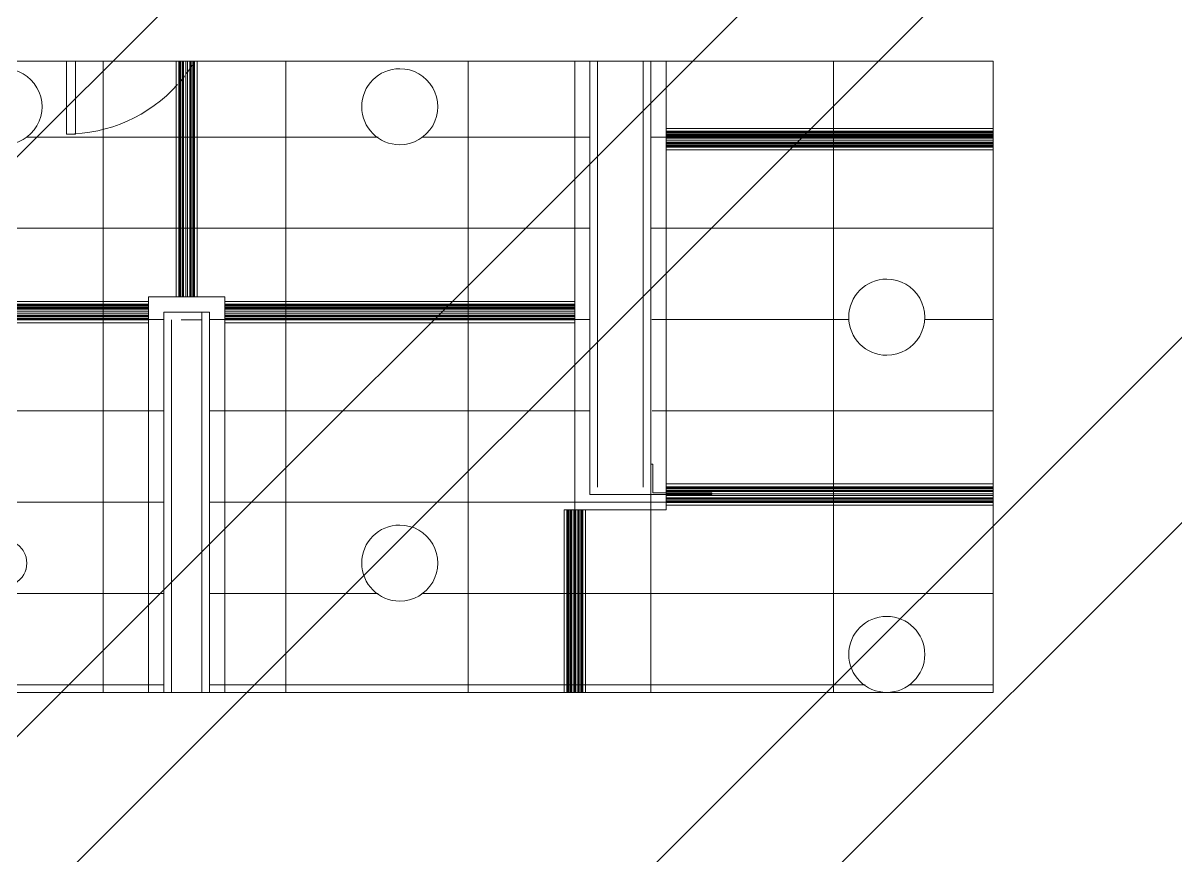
# Model space of a CAD drawing. Header units: millimetres. Extents: x -57519 to 497916, y -349472 to 446842.
# Drawn here: x 316665 to 320453, y 42345 to 45082 of the extents above; entities that cross this region are included whole.
import ezdxf

# ---------------------------------------------------------------- set-up
doc = ezdxf.new("R2010")
doc.units = ezdxf.units.MM
for name, color, linetype, lineweight in [('A-CLNG', 13, 'Continuous', 5), ('A-DETL-GENF', 92, 'Continuous', 5), ('A-DOOR', 31, 'Continuous', 5), ('A-FLOR', 192, 'Continuous', 5), ('A-FLOR-PATT', 8, 'Continuous', 5), ('A-GENM', 13, 'Continuous', 5), ('A-WALL', 113, 'Continuous', 20), ('E-LITE-EQPM', 33, 'Continuous', 5)]:
    doc.layers.add(name, color=color, linetype=linetype, lineweight=lineweight)

# ---------------------------------------------------------------- blocks, each defined once
blk = doc.blocks.new('Ceilings 10 - Ceilings 10-14177161-SITE COVERAGE')
at = {"layer": 'A-CLNG'}
for p, q in [((68404.3, 44957.5), (68404.3, 44182.5)), ((68413.3, 44957.5), (68413.3, 44182.5)), ((68414.3, 44182.5), (68414.3, 44957.5)), ((68414.3, 44182.5), (68414.3, 44957.5)), ((68414.3, 44182.5), (68414.3, 44957.5)), ((68414.3, 44182.5), (68414.3, 44957.5)), ((68416.3, 44182.5), (68416.3, 44957.5)), ((68419.3, 44182.5), (68419.3, 44957.5)), ((68419.3, 44182.5), (68419.3, 44957.5)), ((68424.3, 44957.5), (68424.3, 44182.5)), ((68424.3, 44182.5), (68424.3, 44957.5)), ((68427.3, 44182.5), (68427.3, 44957.5)), ((68427.3, 44182.5), (68427.3, 44957.5)), ((68429.3, 44182.5), (68429.3, 44957.5)), ((68429.3, 44182.5), (68429.3, 44957.5)), ((68436.3, 44182.5), (68436.3, 44957.5)), ((68436.3, 44182.5), (68436.3, 44957.5)), ((68442.3, 44182.5), (68442.3, 44957.5)), ((68442.3, 44182.5), (68442.3, 44957.5)), ((68449.3, 44182.5), (68449.3, 44957.5)), ((68449.3, 44182.5), (68449.3, 44957.5)), ((68451.3, 44957.5), (68451.3, 44182.5)), ((68451.3, 44182.5), (68451.3, 44957.5)), ((68454.3, 44182.5), (68454.3, 44957.5)), ((68454.3, 44182.5), (68454.3, 44957.5)), ((68459.3, 44957.5), (68459.3, 44182.5)), ((68459.3, 44182.5), (68459.3, 44957.5)), ((68462.3, 44182.5), (68462.3, 44957.5)), ((68464.3, 44182.5), (68464.3, 44957.5)), ((68464.3, 44182.5), (68464.3, 44957.5)), ((68464.3, 44182.5), (68464.3, 44957.5)), ((68464.3, 44182.5), (68464.3, 44957.5)), ((68465.3, 44182.5), (68465.3, 44957.5)), ((68474.3, 44182.5), (68474.3, 44957.5)), ((71089.3, 44735.8), (70014.3, 44735.8)), ((70014.3, 44734.3), (70014.3, 44735.8)), ((70014.3, 44735.8), (70014.3, 44734.3)), ((70014.3, 44735.8), (70014.3, 44735.8)), ((70014.3, 44725.8), (70014.3, 44734.3)), ((70014.3, 44731.3), (70014.3, 44732.8)), ((70014.3, 44732.8), (70014.3, 44731.3)), ((70014.3, 44728.3), (70014.3, 44731.3)), ((70014.3, 44731.3), (70014.3, 44725.8)), ((70014.3, 44726.8), (70014.3, 44728.3)), ((71089.3, 44726.8), (70014.3, 44726.8)), ((70014.3, 44725.3), (70014.3, 44726.8)), ((70014.3, 44675.8), (70014.3, 44725.8)), ((71089.3, 44725.8), (70014.3, 44725.8)), ((71089.3, 44725.8), (70014.3, 44725.8)), ((71089.3, 44725.8), (70014.3, 44725.8)), ((71089.3, 44725.8), (70014.3, 44725.8)), ((70014.3, 44725.3), (70014.3, 44723.8)), ((71089.3, 44723.8), (70014.3, 44723.8)), ((70014.3, 44714.3), (70014.3, 44720.8)), ((70014.3, 44720.8), (70014.3, 44703.8)), ((70014.3, 44720.8), (70014.3, 44680.8)), ((70014.3, 44680.8), (70014.3, 44720.8)), ((70014.3, 44720.8), (71089.3, 44720.8)), ((71089.3, 44720.8), (70014.3, 44720.8)), ((70014.3, 44715.8), (70014.3, 44710.8)), ((71089.3, 44715.8), (70014.3, 44715.8)), ((71089.3, 44715.8), (70014.3, 44715.8)), ((70014.3, 44712.8), (70014.3, 44714.3)), ((70014.3, 44712.8), (71089.3, 44712.8)), ((70014.3, 44710.8), (70014.3, 44712.8)), ((71089.3, 44712.8), (70014.3, 44712.8)), ((71089.3, 44710.8), (70014.3, 44710.8)), ((71089.3, 44710.8), (70014.3, 44710.8)), ((70014.3, 44703.8), (70014.3, 44697.8)), ((71089.3, 44703.8), (70014.3, 44703.8)), ((71089.3, 44703.8), (70014.3, 44703.8)), ((70014.3, 44697.8), (70014.3, 44680.8)), ((71089.3, 44697.8), (70014.3, 44697.8)), ((71089.3, 44697.8), (70014.3, 44697.8)), ((70014.3, 44688.8), (70014.3, 44690.8)), ((70014.3, 44690.8), (70014.3, 44685.8)), ((71089.3, 44690.8), (70014.3, 44690.8)), ((71089.3, 44690.8), (70014.3, 44690.8)), ((71089.3, 44688.8), (70014.3, 44688.8)), ((70014.3, 44687.3), (70014.3, 44688.8)), ((71089.3, 44688.8), (70014.3, 44688.8)), ((70014.3, 44680.8), (70014.3, 44687.3)), ((70014.3, 44685.8), (71089.3, 44685.8)), ((71089.3, 44685.8), (70014.3, 44685.8)), ((71089.3, 44680.8), (70014.3, 44680.8)), ((71089.3, 44680.8), (70014.3, 44680.8)), ((70014.3, 44677.8), (70014.3, 44676.3)), ((71089.3, 44677.8), (70014.3, 44677.8)), ((70014.3, 44674.8), (70014.3, 44676.3)), ((70014.3, 44667.3), (70014.3, 44675.8)), ((70014.3, 44675.8), (70014.3, 44670.3)), ((71089.3, 44675.8), (70014.3, 44675.8)), ((71089.3, 44675.8), (70014.3, 44675.8)), ((71089.3, 44675.8), (70014.3, 44675.8)), ((71089.3, 44675.8), (70014.3, 44675.8)), ((70014.3, 44674.8), (71089.3, 44674.8)), ((70014.3, 44673.3), (70014.3, 44674.8)), ((70014.3, 44670.3), (70014.3, 44673.3)), ((70014.3, 44670.3), (70014.3, 44668.8)), ((70014.3, 44668.8), (70014.3, 44670.3)), ((70014.3, 44667.3), (70014.3, 44665.9)), ((70014.3, 44665.8), (70014.3, 44667.3)), ((70014.3, 44665.9), (70014.3, 44665.8)), ((70014.3, 44665.8), (71089.3, 44665.8)), ((68314.3, 44167.5), (67339.3, 44167.5)), ((68314.3, 44167.4), (68314.3, 44167.5)), ((68314.3, 44167.5), (68314.3, 44167.4)), ((68314.3, 44166), (68314.3, 44167.4)), ((68314.3, 44167.4), (68314.3, 44166)), ((68314.3, 44157.5), (68314.3, 44166)), ((68314.3, 44163), (68314.3, 44164.5)), ((68314.3, 44164.5), (68314.3, 44163)), ((68314.3, 44157.5), (68314.3, 44163)), ((68314.3, 44163), (68314.3, 44160)), ((68404.3, 44182.5), (68404.3, 44182.5)), ((68405.8, 44182.5), (68404.3, 44182.5)), ((68404.3, 44182.5), (68404.3, 44182.5)), ((68404.3, 44182.5), (68405.8, 44182.5)), ((68414.3, 44182.5), (68405.8, 44182.5)), ((68407.3, 44182.5), (68407.3, 44182.5)), ((68408.8, 44182.5), (68407.3, 44182.5)), ((68407.3, 44182.5), (68408.8, 44182.5)), ((68411.8, 44182.5), (68408.8, 44182.5)), ((68408.8, 44182.5), (68414.3, 44182.5)), ((68413.3, 44182.5), (68411.8, 44182.5)), ((68413.3, 44182.5), (68413.3, 44182.5)), ((68413.7, 44182.5), (68413.3, 44182.5)), ((68414.8, 44182.5), (68413.7, 44182.5)), ((68464.3, 44182.5), (68414.3, 44182.5)), ((68414.8, 44182.5), (68416.3, 44182.5)), ((68416.3, 44182.5), (68421.8, 44182.5)), ((68459.3, 44182.5), (68419.3, 44182.5)), ((68419.3, 44182.5), (68459.3, 44182.5)), ((68425.8, 44182.5), (68421.8, 44182.5)), ((68421.8, 44182.5), (68436.3, 44182.5)), ((68421.8, 44182.5), (68424.3, 44182.5)), ((68424.3, 44182.5), (68429.3, 44182.5)), ((68426.9, 44182.5), (68425.8, 44182.5)), ((68427.2, 44182.5), (68426.9, 44182.5)), ((68427.3, 44182.5), (68427.2, 44182.5)), ((68429.3, 44182.5), (68427.3, 44182.5)), ((68436.3, 44182.5), (68442.3, 44182.5)), ((68442.3, 44182.5), (68459.3, 44182.5)), ((68451.3, 44182.5), (68449.3, 44182.5)), ((68449.3, 44182.5), (68454.3, 44182.5)), ((68451.3, 44182.5), (68451.3, 44182.5)), ((68451.7, 44182.5), (68451.3, 44182.5)), ((68452.8, 44182.5), (68451.7, 44182.5)), ((68459.3, 44182.5), (68452.8, 44182.5)), ((68462.3, 44182.5), (68462.7, 44182.5)), ((68462.7, 44182.5), (68463.8, 44182.5)), ((68465.2, 44182.5), (68463.8, 44182.5)), ((68464.3, 44182.5), (68469.8, 44182.5)), ((68472.8, 44182.5), (68464.3, 44182.5)), ((68465.3, 44182.5), (68465.2, 44182.5)), ((68466.8, 44182.5), (68465.3, 44182.5)), ((68469.8, 44182.5), (68466.8, 44182.5)), ((68469.8, 44182.5), (68470.5, 44182.5)), ((68471.3, 44182.5), (68469.8, 44182.5)), ((68470.5, 44182.5), (68471.3, 44182.5)), ((68472.8, 44182.5), (68474.3, 44182.5)), ((68474.2, 44182.5), (68472.8, 44182.5)), ((68474.3, 44182.5), (68474.2, 44182.5)), ((69714.3, 44167.5), (68564.3, 44167.5)), ((68564.3, 44167.4), (68564.3, 44167.5)), ((68564.3, 44167.5), (68564.3, 44167.4)), ((68564.3, 44166), (68564.3, 44167.4)), ((68564.3, 44167.4), (68564.3, 44167)), ((68564.3, 44167), (68564.3, 44166)), ((68564.3, 44157.5), (68564.3, 44166)), ((68564.3, 44163), (68564.3, 44164.5)), ((68564.3, 44164.5), (68564.3, 44163)), ((68564.3, 44160), (68564.3, 44163)), ((68564.3, 44163), (68564.3, 44157.5)), ((69714.3, 44167.3), (69714.3, 44167.5)), ((69714.3, 44167.5), (69714.3, 44167.4)), ((69714.3, 44167.4), (69714.3, 44166)), ((69714.3, 44167), (69714.3, 44167.3)), ((69714.3, 44166.7), (69714.3, 44167)), ((69714.3, 44166.4), (69714.3, 44166.7)), ((69714.3, 44166), (69714.3, 44166.4)), ((69714.3, 44166), (69714.3, 44157.5)), ((69714.3, 44163), (69714.3, 44164.5)), ((69714.3, 44164.5), (69714.3, 44163)), ((69714.3, 44157.5), (69714.3, 44163)), ((69714.3, 44163), (69714.3, 44160)), ((68314.3, 44157.5), (66289.3, 44157.5)), ((67339.3, 44157.5), (68314.3, 44157.5)), ((67339.3, 44152.5), (68314.3, 44152.5)), ((68314.3, 44152.5), (67339.3, 44152.5)), ((68314.3, 44158.5), (67347.8, 44158.5)), ((67347.8, 44157.5), (68314.3, 44157.5)), ((68314.3, 44157.5), (67347.8, 44157.5)), ((68314.3, 44155.5), (67347.8, 44155.5)), ((67347.8, 44147.5), (68314.3, 44147.5)), ((68314.3, 44147.5), (67347.8, 44147.5)), ((67347.8, 44144.5), (68314.3, 44144.5)), ((68314.3, 44144.5), (67347.8, 44144.5)), ((67347.8, 44142.5), (68314.3, 44142.5)), ((68314.3, 44142.5), (67347.8, 44142.5)), ((67347.8, 44135.5), (68314.3, 44135.5)), ((68314.3, 44135.5), (67347.8, 44135.5)), ((67347.8, 44129.5), (68314.3, 44129.5)), ((68314.3, 44129.5), (67347.8, 44129.5)), ((68314.3, 44160), (68314.3, 44158.5)), ((68314.3, 44158.5), (68314.3, 44157)), ((68314.3, 44107.5), (68314.3, 44157.5)), ((68314.3, 44155.5), (68314.3, 44157)), ((68314.3, 44152.5), (68314.3, 44135.5)), ((68314.3, 44146), (68314.3, 44152.5)), ((68314.3, 44152.5), (68314.3, 44112.5)), ((68314.3, 44112.5), (68314.3, 44152.5)), ((68314.3, 44147.5), (68314.3, 44142.5)), ((68314.3, 44146), (68314.3, 44144.5)), ((68314.3, 44142.5), (68314.3, 44144.5)), ((68314.3, 44135.5), (68314.3, 44129.5)), ((68314.3, 44129.5), (68314.3, 44112.5)), ((68564.3, 44158.5), (68564.3, 44160)), ((69714.3, 44158.5), (68564.3, 44158.5)), ((68564.3, 44158.4), (68564.3, 44158.5)), ((68564.3, 44157), (68564.3, 44158.4)), ((68564.3, 44107.5), (68564.3, 44157.5)), ((69714.3, 44157.5), (68564.3, 44157.5)), ((69714.3, 44157.5), (68564.3, 44157.5)), ((69714.3, 44157.5), (68564.3, 44157.5)), ((69714.3, 44157.5), (68564.3, 44157.5)), ((68564.3, 44157), (68564.3, 44155.5)), ((69714.3, 44155.5), (68564.3, 44155.5)), ((68564.3, 44146), (68564.3, 44152.5)), ((68564.3, 44152.5), (68564.3, 44135.5)), ((68564.3, 44152.5), (68564.3, 44112.5)), ((68564.3, 44112.5), (68564.3, 44152.5)), ((68564.3, 44152.5), (69714.3, 44152.5)), ((69714.3, 44152.5), (68564.3, 44152.5)), ((68564.3, 44147.5), (68564.3, 44142.5)), ((69714.3, 44147.5), (68564.3, 44147.5)), ((69714.3, 44147.5), (68564.3, 44147.5)), ((68564.3, 44144.5), (68564.3, 44146)), ((68564.3, 44144.5), (69714.3, 44144.5)), ((68564.3, 44142.5), (68564.3, 44144.5)), ((68564.3, 44144.5), (68564.3, 44144.5)), ((69714.3, 44144.5), (68564.3, 44144.5)), ((69714.3, 44142.5), (68564.3, 44142.5)), ((69714.3, 44142.5), (68564.3, 44142.5)), ((68564.3, 44135.5), (68564.3, 44129.5)), ((69714.3, 44135.5), (68564.3, 44135.5)), ((69714.3, 44135.5), (68564.3, 44135.5)), ((68564.3, 44129.5), (68564.3, 44112.5)), ((69714.3, 44129.5), (68564.3, 44129.5)), ((69714.3, 44129.5), (68564.3, 44129.5)), ((69714.3, 44160), (69714.3, 44158.5)), ((69714.3, 44158.5), (69714.3, 44158.4)), ((69714.3, 44158.4), (69714.3, 44157)), ((69714.3, 44157.5), (69714.3, 44107.5)), ((69714.3, 44156.6), (69714.3, 44157)), ((69714.3, 44155.7), (69714.3, 44156.6)), ((69714.3, 44155.5), (69714.3, 44155.7)), ((69714.3, 44135.5), (69714.3, 44152.5)), ((69714.3, 44152.5), (69714.3, 44146)), ((69714.3, 44152.5), (69714.3, 44112.5)), ((69714.3, 44112.5), (69714.3, 44152.5)), ((69714.3, 44142.5), (69714.3, 44147.5)), ((69714.3, 44146), (69714.3, 44145.2)), ((69714.3, 44145.2), (69714.3, 44144.5)), ((69714.3, 44144.5), (69714.3, 44144.5)), ((69714.3, 44144.5), (69714.3, 44142.5)), ((69714.3, 44129.5), (69714.3, 44135.5)), ((69714.3, 44112.5), (69714.3, 44129.5)), ((66289.3, 44107.5), (68314.3, 44107.5)), ((68314.3, 44112.5), (67339.3, 44112.5)), ((68314.3, 44112.5), (67339.3, 44112.5)), ((68314.3, 44107.5), (67339.3, 44107.5)), ((67339.3, 44097.5), (68314.3, 44097.5)), ((67347.8, 44122.5), (68314.3, 44122.5)), ((68314.3, 44122.5), (67347.8, 44122.5)), ((68314.3, 44120.5), (67347.8, 44120.5)), ((67347.8, 44120.5), (68314.3, 44120.5)), ((68314.3, 44117.5), (67347.8, 44117.5)), ((68314.3, 44117.5), (67347.8, 44117.5)), ((68314.3, 44109.5), (67347.8, 44109.5)), ((68314.3, 44107.5), (67347.8, 44107.5)), ((68314.3, 44107.5), (67347.8, 44107.5)), ((67347.8, 44106.5), (68314.3, 44106.5)), ((68314.3, 44122.5), (68314.3, 44117.5)), ((68314.3, 44120.5), (68314.3, 44122.5)), ((68314.3, 44120.5), (68314.3, 44119)), ((68314.3, 44112.5), (68314.3, 44119)), ((68314.3, 44108), (68314.3, 44109.5)), ((68314.3, 44108), (68314.3, 44106.5)), ((68314.3, 44102), (68314.3, 44107.5)), ((68314.3, 44099), (68314.3, 44107.5)), ((68314.3, 44106.5), (68314.3, 44105)), ((68314.3, 44105), (68314.3, 44102)), ((68314.3, 44102), (68314.3, 44100.5)), ((68314.3, 44100.5), (68314.3, 44102)), ((68314.3, 44099), (68314.3, 44098.6)), ((68314.3, 44097.5), (68314.3, 44099)), ((68314.3, 44098.6), (68314.3, 44098.2)), ((68314.3, 44098.2), (68314.3, 44097.5)), ((68314.3, 44097.5), (68314.3, 44097.5)), ((68564.3, 44120.5), (68564.3, 44122.5)), ((68564.3, 44122.5), (68564.3, 44117.5)), ((69714.3, 44122.5), (68564.3, 44122.5)), ((69714.3, 44122.5), (68564.3, 44122.5)), ((69714.3, 44120.5), (68564.3, 44120.5)), ((68564.3, 44120.4), (68564.3, 44120.5)), ((69714.3, 44120.5), (68564.3, 44120.5)), ((68564.3, 44119.7), (68564.3, 44120.4)), ((68564.3, 44119.4), (68564.3, 44119.7)), ((68564.3, 44119), (68564.3, 44119.4)), ((68564.3, 44112.5), (68564.3, 44119)), ((68564.3, 44117.5), (69714.3, 44117.5)), ((69714.3, 44117.5), (68564.3, 44117.5)), ((69714.3, 44112.5), (68564.3, 44112.5)), ((69714.3, 44112.5), (68564.3, 44112.5)), ((68564.3, 44109.5), (68564.3, 44109.4)), ((69714.3, 44109.5), (68564.3, 44109.5)), ((68564.3, 44109.4), (68564.3, 44109)), ((68564.3, 44109), (68564.3, 44108)), ((68564.3, 44106.5), (68564.3, 44108)), ((68564.3, 44099), (68564.3, 44107.5)), ((68564.3, 44107.5), (68564.3, 44102)), ((69714.3, 44107.5), (68564.3, 44107.5)), ((69714.3, 44107.5), (68564.3, 44107.5)), ((69714.3, 44107.5), (68564.3, 44107.5)), ((69714.3, 44107.5), (68564.3, 44107.5)), ((68564.3, 44106.5), (69714.3, 44106.5)), ((68564.3, 44105), (68564.3, 44106.5)), ((68564.3, 44106.5), (68564.3, 44106.5)), ((68564.3, 44102), (68564.3, 44105)), ((68564.3, 44102), (68564.3, 44100.5)), ((68564.3, 44100.5), (68564.3, 44102)), ((68564.3, 44099), (68564.3, 44097.5)), ((68564.3, 44097.9), (68564.3, 44099)), ((68564.3, 44097.5), (68564.3, 44097.9)), ((68564.3, 44097.5), (69714.3, 44097.5)), ((68564.3, 44097.5), (68564.3, 44097.5)), ((69714.3, 44117.5), (69714.3, 44122.5)), ((69714.3, 44122.5), (69714.3, 44120.5)), ((69714.3, 44120.5), (69714.3, 44120.4)), ((69714.3, 44120.4), (69714.3, 44120.3)), ((69714.3, 44120.3), (69714.3, 44119.4)), ((69714.3, 44119.4), (69714.3, 44119)), ((69714.3, 44119), (69714.3, 44112.5)), ((69714.3, 44109), (69714.3, 44109.5)), ((69714.3, 44108), (69714.3, 44109)), ((69714.3, 44108), (69714.3, 44106.5)), ((69714.3, 44102), (69714.3, 44107.5)), ((69714.3, 44107.5), (69714.3, 44099)), ((69714.3, 44106.5), (69714.3, 44106.5)), ((69714.3, 44106.5), (69714.3, 44105)), ((69714.3, 44105), (69714.3, 44102)), ((69714.3, 44102), (69714.3, 44100.5)), ((69714.3, 44100.5), (69714.3, 44102)), ((69714.3, 44099), (69714.3, 44097.5)), ((69714.3, 44097.5), (69714.3, 44099)), ((69714.3, 44097.5), (69714.3, 44097.5)), ((69714.3, 44097.5), (69714.3, 44097.5)), ((71089.3, 43567.5), (70014.3, 43567.5)), ((70014.3, 43566), (70014.3, 43567.5)), ((70014.3, 43567.5), (70014.3, 43567.4)), ((70014.3, 43567.4), (70014.3, 43566)), ((70014.3, 43557.5), (70014.3, 43566)), ((70014.3, 43563), (70014.3, 43564.5)), ((70014.3, 43564.5), (70014.3, 43563)), ((70014.3, 43560), (70014.3, 43563)), ((70014.3, 43563), (70014.3, 43557.5)), ((70014.3, 43558.5), (70014.3, 43560)), ((71089.3, 43558.5), (70014.3, 43558.5)), ((70014.3, 43557), (70014.3, 43558.5)), ((70014.3, 43507.5), (70014.3, 43557.5)), ((71089.3, 43557.5), (70014.3, 43557.5)), ((71089.3, 43557.5), (70014.3, 43557.5)), ((71089.3, 43557.5), (70014.3, 43557.5)), ((71089.3, 43557.5), (70014.3, 43557.5)), ((70014.3, 43557), (70014.3, 43555.5)), ((71089.3, 43555.5), (70014.3, 43555.5)), ((70014.3, 43546), (70014.3, 43552.5)), ((70014.3, 43552.5), (70014.3, 43535.5)), ((70014.3, 43552.5), (70014.3, 43512.5)), ((70014.3, 43512.5), (70014.3, 43552.5)), ((70014.3, 43552.5), (71089.3, 43552.5)), ((71089.3, 43552.5), (70014.3, 43552.5)), ((70014.3, 43547.5), (70014.3, 43542.5)), ((71089.3, 43547.5), (70014.3, 43547.5)), ((71089.3, 43547.5), (70014.3, 43547.5)), ((70014.3, 43544.5), (70014.3, 43546)), ((70014.3, 43544.5), (71089.3, 43544.5)), ((70014.3, 43542.5), (70014.3, 43544.5)), ((71089.3, 43544.5), (70014.3, 43544.5)), ((71089.3, 43542.5), (70014.3, 43542.5)), ((71089.3, 43542.5), (70014.3, 43542.5)), ((70014.3, 43535.5), (70014.3, 43529.5)), ((71089.3, 43535.5), (70014.3, 43535.5)), ((71089.3, 43535.5), (70014.3, 43535.5)), ((70014.3, 43529.5), (70014.3, 43512.5)), ((71089.3, 43529.5), (70014.3, 43529.5)), ((71089.3, 43529.5), (70014.3, 43529.5)), ((70014.3, 43520.5), (70014.3, 43522.5)), ((70014.3, 43522.5), (70014.3, 43517.5)), ((71089.3, 43522.5), (70014.3, 43522.5)), ((71089.3, 43522.5), (70014.3, 43522.5)), ((71089.3, 43520.5), (70014.3, 43520.5)), ((70014.3, 43519), (70014.3, 43520.5)), ((71089.3, 43520.5), (70014.3, 43520.5)), ((70014.3, 43512.5), (70014.3, 43519)), ((69679.3, 43482.5), (69679.3, 42882.5)), ((69680.8, 43482.5), (69679.3, 43482.5)), ((69679.3, 43482.5), (69679.3, 43482.5)), ((69679.3, 43482.5), (69680.8, 43482.5)), ((69689.8, 43482.5), (69680.8, 43482.5)), ((69680.8, 43482.5), (69689.3, 43482.5)), ((69683.8, 43482.5), (69682.3, 43482.5)), ((69682.3, 43482.5), (69683.8, 43482.5)), ((69689.3, 43482.5), (69683.8, 43482.5)), ((69683.8, 43482.5), (69686.8, 43482.5)), ((69686.8, 43482.5), (69688.3, 43482.5)), ((69688.3, 43482.5), (69688.3, 42882.5)), ((69688.3, 43482.5), (69688.3, 43482.5)), ((69688.3, 43482.5), (69689.8, 43482.5)), ((69689.3, 43482.5), (69739.3, 43482.5)), ((69689.3, 42882.5), (69689.3, 43482.5)), ((69689.3, 42882.5), (69689.3, 43482.5)), ((69689.3, 42882.5), (69689.3, 43482.5)), ((69689.3, 42882.5), (69689.3, 43482.5)), ((69691.3, 43482.5), (69689.8, 43482.5)), ((69691.3, 42882.5), (69691.3, 43482.5)), ((69711.3, 43482.5), (69694.3, 43482.5)), ((69694.3, 43482.5), (69700.8, 43482.5)), ((69734.3, 43482.5), (69694.3, 43482.5)), ((69694.3, 43482.5), (69734.3, 43482.5)), ((69694.3, 42882.5), (69694.3, 43482.5)), ((69694.3, 42882.5), (69694.3, 43482.5)), ((69704.3, 43482.5), (69699.3, 43482.5)), ((69699.3, 43482.5), (69699.3, 42882.5)), ((69699.3, 42882.5), (69699.3, 43482.5)), ((69700.8, 43482.5), (69702.2, 43482.5)), ((69702.2, 43482.5), (69702.3, 43482.5)), ((69702.3, 42882.5), (69702.3, 43482.5)), ((69702.3, 43482.5), (69704.3, 43482.5)), ((69702.3, 42882.5), (69702.3, 43482.5)), ((69704.3, 42882.5), (69704.3, 43482.5)), ((69704.3, 42882.5), (69704.3, 43482.5)), ((69717.3, 43482.5), (69711.3, 43482.5)), ((69711.3, 42882.5), (69711.3, 43482.5)), ((69711.3, 42882.5), (69711.3, 43482.5)), ((69734.3, 43482.5), (69717.3, 43482.5)), ((69717.3, 42882.5), (69717.3, 43482.5)), ((69717.3, 42882.5), (69717.3, 43482.5)), ((69729.3, 43482.5), (69724.3, 43482.5)), ((69724.3, 43482.5), (69726.3, 43482.5)), ((69724.3, 42882.5), (69724.3, 43482.5)), ((69724.3, 42882.5), (69724.3, 43482.5)), ((69726.3, 43482.5), (69726.3, 42882.5)), ((69726.3, 43482.5), (69726.3, 43482.5)), ((69726.3, 43482.5), (69727.8, 43482.5)), ((69726.3, 42882.5), (69726.3, 43482.5)), ((69727.8, 43482.5), (69734.3, 43482.5)), ((69729.3, 42882.5), (69729.3, 43482.5)), ((69729.3, 42882.5), (69729.3, 43482.5)), ((69734.3, 43482.5), (69734.3, 42882.5)), ((69734.3, 42882.5), (69734.3, 43482.5)), ((69737.7, 43482.5), (69737.3, 43482.5)), ((69737.3, 42882.5), (69737.3, 43482.5)), ((69738.8, 43482.5), (69737.7, 43482.5)), ((69738.8, 43482.5), (69740.2, 43482.5)), ((69739.3, 43482.5), (69747.8, 43482.5)), ((69744.8, 43482.5), (69739.3, 43482.5)), ((69739.3, 42882.5), (69739.3, 43482.5)), ((69739.3, 42882.5), (69739.3, 43482.5)), ((69739.3, 42882.5), (69739.3, 43482.5)), ((69739.3, 42882.5), (69739.3, 43482.5)), ((69740.2, 43482.5), (69740.3, 43482.5)), ((69740.3, 42882.5), (69740.3, 43482.5)), ((69740.3, 43482.5), (69741.8, 43482.5)), ((69741.8, 43482.5), (69744.8, 43482.5)), ((69744.8, 43482.5), (69746.3, 43482.5)), ((69746.3, 43482.5), (69744.8, 43482.5)), ((69747.8, 43482.5), (69749.2, 43482.5)), ((69749.2, 43482.5), (69747.8, 43482.5)), ((69749.2, 43482.5), (69749.3, 43482.5)), ((69749.3, 43482.5), (69749.2, 43482.5)), ((69749.3, 42882.5), (69749.3, 43482.5)), ((70014.3, 43517.5), (71089.3, 43517.5)), ((71089.3, 43517.5), (70014.3, 43517.5)), ((71089.3, 43512.5), (70014.3, 43512.5)), ((71089.3, 43512.5), (70014.3, 43512.5)), ((70014.3, 43509.5), (70014.3, 43508)), ((71089.3, 43509.5), (70014.3, 43509.5)), ((70014.3, 43506.5), (70014.3, 43508)), ((70014.3, 43499), (70014.3, 43507.5)), ((70014.3, 43507.5), (70014.3, 43502)), ((71089.3, 43507.5), (70014.3, 43507.5)), ((71089.3, 43507.5), (70014.3, 43507.5)), ((71089.3, 43507.5), (70014.3, 43507.5)), ((71089.3, 43507.5), (70014.3, 43507.5)), ((70014.3, 43506.5), (71089.3, 43506.5)), ((70014.3, 43505), (70014.3, 43506.5)), ((70014.3, 43502), (70014.3, 43505)), ((70014.3, 43502), (70014.3, 43500.5)), ((70014.3, 43500.5), (70014.3, 43502)), ((70014.3, 43499), (70014.3, 43497.5)), ((70014.3, 43497.5), (70014.3, 43499)), ((70014.3, 43497.5), (71089.3, 43497.5)), ((70014.3, 43497.5), (70014.3, 43497.5))]:
    blk.add_line(p, q, dxfattribs=at)
blk = doc.blocks.new('DLN-Single Door - _AP11_ 450 x2000 _WH_-V433-SITE COVERAGE')
at = {"layer": 'A-DOOR'}
for p, q in [((-245, -325), (-245, -565)), ((-215, -565), (-215, -325)), ((-245, -565), (-215, -565))]:
    blk.add_line(p, q, dxfattribs=at)
for start, end in [(323.1548, 327.4265), (321.0189, 322.4072), (270, 318.1354), (320.0577, 321.0189)]:
    blk.add_arc((-245, -75), 490, start, end, dxfattribs=at)
blk = doc.blocks.new('Signage - Male - Type 1-17068298-SITE COVERAGE')
at = {"layer": 'A-GENM'}
for p, q in [((125, -12.5), (125, -62.5)), ((131, -62.5), (131, -18.5)), ((131, -18.5), (225, -18.5)), ((225, -18.5), (225, -12.5)), ((125, -62.5), (125, -212.5)), ((131, -212.5), (131, -62.5)), ((125, -212.5), (131, -212.5))]:
    blk.add_line(p, q, dxfattribs=at)
blk = doc.blocks.new('DLN_Face Base lighting-01 - 250mm _R_-V445-SITE COVERAGE')
at = {"layer": 'E-LITE-EQPM'}
for start, end in [(0, 180), (180, 360)]:
    blk.add_arc((0, 0), 125, start, end, dxfattribs=at)
blk = doc.blocks.new('DLN_Face Base lighting-01 - 250mm _R_-10595922-SITE COVERAGE')
at = {"layer": 'E-LITE-EQPM'}
for start, end in [(360, 180), (180, 360)]:
    blk.add_arc((0, 0), 125, start, end, dxfattribs=at)
blk = doc.blocks.new('DLN_Face Base lighting-01 - 250mm _R_-V446-SITE COVERAGE')
at = {"layer": 'E-LITE-EQPM'}
for start, end in [(60, 180), (360, 60), (180, 360)]:
    blk.add_arc((0, 0), 125, start, end, dxfattribs=at)
blk = doc.blocks.new('DLN_Face Base lighting-01 - 250mm _R_-V447-SITE COVERAGE')
at = {"layer": 'E-LITE-EQPM'}
for start, end in [(360, 120), (120, 180), (180, 360)]:
    blk.add_arc((0, 0), 125, start, end, dxfattribs=at)
blk = doc.blocks.new('DLN_Face Base lighting-01 - 150mm _R_-V459-SITE COVERAGE')
at = {"layer": 'E-LITE-EQPM'}
for start, end in [(135, 150), (120, 135), (60, 120), (90, 120), (60, 90), (360, 60), (30, 45), (150, 180), (165, 180), (150, 165), (15, 26.964), (180, 195), (195, 210), (210, 270), (210, 225), (225, 360), (315, 345)]:
    blk.add_arc((0, 0), 75, start, end, dxfattribs=at)

msp = doc.modelspace()

# ---------------------------------------------------------------- hatches: boundary and pattern name
at = {"layer": 'A-DETL-GENF'}
h = msp.add_hatch(dxfattribs=at)
h.set_pattern_fill('FP_40', color=250, style=0, pattern_type=2)
h.set_pattern_definition([(45, (248763.4, 0), (-1257.236, 1257.236), []), (45, (248763.4, 1905), (-1257.236, 1257.236), [])])
h.paths.add_polyline_path([(325750.1, -8642.5), (328562.7, -8642.5), (328562.7, 4657.5), (341312.7, 4657.5), (341312.7, 30557.5), (342712.7, 30557.5), (342712.7, 48907.7), (339962.7, 48907.7), (339962.7, 52157.5), (338962.7, 52157.5), (338962.7, 53757.5), (297512.7, 53757.5), (297512.7, 52247.5), (286277.7, 52247.5), (286277.7, 34407.5), (285902.7, 34407.5), (285902.7, 7407.5), (286277.7, 7407.5), (286277.7, -2267.5), (315555.2, -2267.5), (315555.2, -8642.5), (321257.1, -8642.5)], flags=0)
at = {"layer": 'A-FLOR-PATT'}
h = msp.add_hatch(dxfattribs=at)
h.set_pattern_fill('FP_20', color=256, style=0, pattern_type=2)
h.set_pattern_definition([(90, (321127.73, 26107.5), (-600, 4e-14), []), (180, (321127.73, 26107.5), (4e-14, -300), [])])
h.paths.add_polyline_path([(318727.7, 40207.5), (319852.7, 40207.5), (319852.7, 42282.5), (318727.7, 42282.5), (318727.7, 40387.1)], flags=0)
h.paths.add_polyline_path([(319502.7, 40920), (319470.4, 40924.2), (319423.3, 40949.7), (319406.2, 40967.2), (319391.4, 40990), (319381.5, 41016.5), (319377.7, 41045), (319382, 41077.3), (319407.5, 41124.4), (319423.3, 41140.2), (319447.7, 41156.3), (319474.3, 41166.2), (319502.7, 41170), (319552.9, 41158.4), (319582.2, 41140.2), (319602.7, 41118.2), (319615.9, 41095.6), (319624, 41073.5), (319627.7, 41045), (319623.5, 41012.6), (319598, 40965.6), (319580.5, 40948.5), (319557.7, 40933.6), (319531.2, 40923.7)], flags=0)
h.paths.add_polyline_path([(319502.7, 41878.3), (319470.4, 41882.6), (319423.3, 41908.1), (319406.2, 41925.5), (319391.4, 41948.3), (319381.5, 41974.8), (319377.7, 42003.3), (319382, 42035.7), (319407.5, 42082.7), (319423.3, 42098.6), (319447.7, 42114.7), (319474.3, 42124.6), (319502.7, 42128.3), (319552.9, 42116.7), (319582.2, 42098.6), (319602.7, 42076.6), (319615.9, 42053.9), (319624, 42031.8), (319627.7, 42003.3), (319623.5, 41971), (319598, 41923.9), (319580.5, 41906.8), (319557.7, 41892), (319531.2, 41882.1)], flags=0)
h.paths.add_polyline_path([(319502.7, 42882.5), (319470.4, 42886.7), (319423.3, 42912.2), (319406.2, 42929.7), (319391.7, 42951.7), (319381.5, 42979), (319379.2, 43018.9), (319382, 43039.8), (319407.5, 43086.9), (319423.3, 43102.7), (319447.7, 43118.8), (319474.3, 43128.7), (319502.7, 43132.5), (319552.9, 43120.9), (319582.2, 43102.7), (319599.3, 43085.3), (319615.9, 43058.1), (319624, 43036), (319627.7, 43007.5), (319623.5, 42975.1), (319598, 42928.1), (319580.5, 42911), (319557.7, 42896.1), (319531.2, 42886.2)], flags=0)
h.paths.add_polyline_path([(313944.2, 42882.5), (317127.7, 42882.5), (317127.7, 44132.5), (317277.7, 44128.6), (317277.7, 42882.5), (319852.7, 42882.5), (319852.7, 44957.5), (318727.7, 44957.5), (318733, 43632.5), (318733.7, 43632.5), (318733.7, 43538.5), (318927.7, 43538.5), (318927.7, 43532.5), (318527.7, 43532.5), (318527.7, 44957.5), (312652.7, 44957.5), (312652.7, 42882.5), (313944.2, 42882.5)], flags=0)
h.paths.add_polyline_path([(317902.7, 43182.5), (317870.4, 43186.7), (317823.3, 43212.2), (317806.2, 43229.7), (317791.4, 43252.5), (317781.5, 43279), (317777.7, 43307.5), (317782, 43339.8), (317807.5, 43386.9), (317823.3, 43402.7), (317847.7, 43418.8), (317887.3, 43430.5), (317902.7, 43432.5), (317952.9, 43420.9), (317982.2, 43402.7), (317999.3, 43385.3), (318015.9, 43358.1), (318024.6, 43331.2), (318027.7, 43307.5), (318023.5, 43275.1), (317998, 43228.1), (317980.5, 43211), (317957.7, 43196.1), (317931.2, 43186.2)], flags=0)
h.paths.add_polyline_path([(316602.7, 43232.5), (316565.2, 43242.5), (316537.8, 43270), (316527.7, 43307.5), (316537.8, 43345), (316565.2, 43372.4), (316602.7, 43382.5), (316640.2, 43372.4), (316667.7, 43345), (316677.7, 43307.5), (316667.7, 43270), (316640.2, 43242.5), (316618.3, 43234.5)], flags=0)
h.paths.add_polyline_path([(315552.7, 43232.5), (315515.2, 43242.5), (315487.8, 43270), (315477.7, 43307.5), (315488.4, 43345.8), (315515.2, 43372.4), (315552.7, 43382.5), (315590.2, 43372.4), (315617.7, 43345), (315627.7, 43307.5), (315617.7, 43270), (315590.2, 43242.5), (315568.3, 43234.5)], flags=0)
h.paths.add_polyline_path([(314502.7, 43232.5), (314465.2, 43242.5), (314437.8, 43270), (314427.7, 43307.5), (314437.8, 43345), (314465.2, 43372.4), (314502.7, 43382.5), (314540.2, 43372.4), (314567.7, 43345), (314577.7, 43307.5), (314567.7, 43270), (314540.2, 43242.5), (314517.5, 43234.4)], flags=0)
h.paths.add_polyline_path([(313302.7, 43232.5), (313265.2, 43242.5), (313237.8, 43270), (313227.7, 43307.5), (313237.8, 43345), (313265.2, 43372.4), (313302.7, 43382.5), (313340.2, 43372.4), (313367.7, 43345), (313377.7, 43307.5), (313367.7, 43270), (313340.2, 43242.5), (313307.7, 43233.1)], flags=0)
h.paths.add_polyline_path([(319502.7, 43990.8), (319470.4, 43995.1), (319423.3, 44020.6), (319405.2, 44039.4), (319391.4, 44060.8), (319381.5, 44087.4), (319377.7, 44115.8), (319382, 44148.2), (319407.5, 44195.3), (319427.7, 44214.4), (319447.7, 44227.2), (319474.3, 44237.1), (319502.7, 44240.8), (319552.9, 44229.2), (319582.2, 44211.1), (319599.5, 44193.3), (319615.9, 44166.4), (319624, 44144.3), (319627.7, 44115.8), (319623.5, 44083.5), (319598, 44036.4), (319580.5, 44019.3), (319557.7, 44004.5), (319531.2, 43994.6)], flags=0)
h.paths.add_polyline_path([(317024, 44166.7), (317024, 44166.7), (317044.8, 44166.7)], flags=0)
h.paths.add_polyline_path([(317902.7, 44682.5), (317870.4, 44686.7), (317823.3, 44712.2), (317806.2, 44729.7), (317791.4, 44752.5), (317781.5, 44779), (317777.7, 44807.5), (317782, 44839.8), (317807.5, 44886.9), (317823.3, 44902.7), (317847.7, 44918.8), (317887.3, 44930.5), (317902.7, 44932.5), (317952.9, 44920.9), (317982.2, 44902.7), (317999.3, 44885.3), (318015.9, 44858.1), (318024, 44836), (318027.2, 44803.3), (318023.5, 44775.1), (317998, 44728.1), (317980.5, 44711), (317957.7, 44696.1), (317931.2, 44686.2)], flags=0)
h.paths.add_polyline_path([(315552.7, 44682.5), (315520.4, 44686.7), (315473.3, 44712.2), (315456.2, 44729.7), (315441.4, 44752.5), (315431.5, 44779), (315427.7, 44807.5), (315432, 44839.8), (315458, 44887.6), (315479.6, 44907.6), (315497.7, 44918.8), (315524.3, 44928.7), (315552.7, 44932.5), (315602.9, 44920.9), (315632.2, 44902.7), (315649.3, 44885.3), (315665.9, 44858.1), (315674, 44836), (315675.1, 44787.7), (315673.5, 44775.1), (315648, 44728.1), (315630.5, 44711), (315607.7, 44696.1), (315581.2, 44686.2)], flags=0)
h.paths.add_polyline_path([(316602.7, 44682.5), (316570.4, 44686.7), (316523.3, 44712.2), (316506.2, 44729.7), (316491.4, 44752.5), (316481.5, 44779), (316477.7, 44807.5), (316483.2, 44842.8), (316507.5, 44886.9), (316523.3, 44902.7), (316547.7, 44918.8), (316577.7, 44929.2), (316602.7, 44932.5), (316652.9, 44920.9), (316682.2, 44902.7), (316699.3, 44885.3), (316715.9, 44858.1), (316724, 44836), (316727.2, 44803.3), (316723.5, 44775.1), (316698, 44728.1), (316680.5, 44711), (316657.7, 44696.1), (316631.2, 44686.2)], flags=0)
h.paths.add_polyline_path([(313302.7, 44682.5), (313270.4, 44686.7), (313223.3, 44712.2), (313206.2, 44729.7), (313191.4, 44752.5), (313181.5, 44779), (313177.7, 44807.5), (313182, 44839.8), (313207.5, 44886.9), (313223.3, 44902.7), (313247.7, 44918.8), (313275.2, 44928.9), (313302.7, 44932.5), (313352.9, 44920.9), (313382.2, 44902.7), (313399.3, 44885.3), (313415.9, 44858.1), (313424, 44836), (313427.2, 44803.3), (313419.4, 44765.2), (313398, 44728.1), (313380.5, 44711), (313357.7, 44696.1), (313331.2, 44686.2)], flags=0)
h.paths.add_polyline_path([(314502.7, 44687.5), (314470.4, 44691.7), (314423.3, 44717.2), (314406.2, 44734.7), (314391.4, 44757.5), (314381.5, 44784), (314377.7, 44812.5), (314382, 44844.8), (314407.5, 44891.9), (314423.3, 44907.7), (314447.7, 44923.8), (314474.3, 44933.7), (314517.5, 44935.5), (314552.9, 44925.9), (314582.2, 44907.7), (314599.3, 44890.3), (314615.9, 44863.1), (314624, 44841), (314626.5, 44803.3), (314623.5, 44780.1), (314598, 44733.1), (314580.5, 44716), (314557.7, 44701.1), (314517.5, 44689.4)], flags=0)
h.paths.add_polyline_path([(316577.7, 45557.5), (316627.7, 45557.5), (316627.7, 45882.5), (314027.7, 45882.5), (314027.7, 45557.5), (316483.2, 45557.5)], flags=0)
h.paths.add_polyline_path([(318727.7, 45557.5), (319852.7, 45557.5), (319852.7, 48182.5), (313963.8, 48182.5), (313963.8, 46682.5), (317277.7, 46682.5), (317277.7, 47032.5), (318627.7, 47032.5), (318627.7, 47038.5), (318721.7, 47038.5), (318721.7, 47232.5), (318727.7, 47232.5), (318727.7, 45686.5)], flags=0)
h.paths.add_polyline_path([(316103.7, 45686.5), (316103.7, 45686.5), (316103.7, 45882.5)], flags=0)
h.paths.add_polyline_path([(319502.7, 46324.2), (319470.4, 46328.4), (319423.3, 46353.9), (319406.2, 46371.4), (319391.4, 46394.2), (319381.5, 46420.7), (319377.7, 46449.2), (319382, 46481.5), (319407.5, 46528.6), (319423.3, 46544.4), (319447.7, 46560.5), (319474.3, 46570.4), (319502.7, 46574.2), (319552.9, 46562.5), (319582.2, 46544.4), (319599.3, 46526.9), (319615.9, 46499.8), (319624, 46477.6), (319627.7, 46449.2), (319623.5, 46416.8), (319598, 46369.7), (319580.5, 46352.6), (319557.7, 46337.8), (319531.2, 46327.9)], flags=0)
h.paths.add_polyline_path([(313009.4, 46382.5), (313813.8, 46382.5), (313813.8, 48182.5), (312652.7, 48182.5), (312652.7, 46382.5), (313009.3, 46382.5)], flags=0)
h.paths.add_polyline_path([(317198.7, 47047.7), (317198.7, 47047.7), (317227.7, 47047.7)], flags=0)
h.paths.add_polyline_path([(314829.7, 47747.4), (314829.7, 47747.4), (314829.7, 47963.2)], flags=0)
h.paths.add_polyline_path([(314829.7, 47453), (314829.7, 47453), (314829.7, 47747.4)], flags=0)
h.paths.add_polyline_path([(314829.7, 47388.8), (314829.7, 47388.8), (314829.7, 47453)], flags=0)
h.paths.add_polyline_path([(314823.7, 47747.4), (314823.7, 47747.4), (314823.7, 47965.5)], flags=0)
h.paths.add_polyline_path([(314823.7, 47453), (314823.7, 47453), (314823.7, 47747.4)], flags=0)
h.paths.add_polyline_path([(314823.7, 47391), (314823.7, 47391), (314823.7, 47453)], flags=0)
h.paths.add_polyline_path([(314785.7, 47747.4), (314785.7, 47747.4), (314785.7, 47980.2)], flags=0)
h.paths.add_polyline_path([(314785.7, 47453), (314785.7, 47453), (314785.7, 47747.4)], flags=0)
h.paths.add_polyline_path([(314785.7, 47404.8), (314785.7, 47404.8), (314785.7, 47453)], flags=0)
h.paths.add_polyline_path([(314771.7, 47747.4), (314771.7, 47747.4), (314771.7, 47985.6)], flags=0)
h.paths.add_polyline_path([(314771.7, 47453), (314771.7, 47453), (314771.7, 47747.4)], flags=0)
h.paths.add_polyline_path([(314771.7, 47409.9), (314771.7, 47410), (314771.7, 47453)], flags=0)
h.paths.add_polyline_path([(312965.7, 47747.4), (312965.7, 47747.4), (312965.7, 48041.8)], flags=0)
h.paths.add_polyline_path([(312951.7, 47747.4), (312951.7, 47747.4), (312951.7, 48041.8)], flags=0)
h.paths.add_polyline_path([(313009.7, 47747.4), (313009.7, 47747.4), (313009.7, 48041.8)], flags=0)
h.paths.add_polyline_path([(313009.7, 47453), (313009.7, 47453), (313009.7, 47747.4)], flags=0)
h.paths.add_polyline_path([(313003.7, 47747.4), (313003.7, 47747.4), (313003.7, 48041.8)], flags=0)
h.paths.add_polyline_path([(313003.7, 47453), (313003.7, 47453), (313003.7, 47747.4)], flags=0)
h.paths.add_polyline_path([(319502.7, 47532.5), (319470.4, 47536.7), (319423.3, 47562.2), (319405.6, 47580.5), (319391.4, 47602.5), (319381.5, 47629), (319377.7, 47657.5), (319382, 47689.8), (319407.5, 47736.9), (319423.3, 47752.7), (319447.7, 47768.8), (319474.3, 47778.7), (319502.7, 47782.5), (319552.9, 47770.9), (319582.2, 47752.7), (319599.8, 47734.5), (319615.9, 47708.1), (319624, 47686), (319627.7, 47657.5), (319623.5, 47625.1), (319598, 47578.1), (319580.5, 47561), (319557.7, 47546.1), (319531.2, 47536.2)], flags=0)
h.paths.add_polyline_path([(317982.7, 47532.5), (317950.4, 47536.7), (317903.3, 47562.2), (317887.3, 47578.3), (317871.4, 47602.5), (317861.5, 47629), (317857.7, 47657.5), (317862, 47689.8), (317887.5, 47736.9), (317905.3, 47754.3), (317927.7, 47768.8), (317954.3, 47778.7), (317982.7, 47782.5), (318033.6, 47770.6), (318062.2, 47752.7), (318079.3, 47735.3), (318095.9, 47708.1), (318104, 47686), (318107.7, 47657.5), (318103.5, 47625.1), (318078, 47578.1), (318060.5, 47561), (318037.7, 47546.1), (318011.2, 47536.2)], flags=0)
h.paths.add_polyline_path([(316162.7, 47532.5), (316130.4, 47536.7), (316083.3, 47562.2), (316066.2, 47579.7), (316051.4, 47602.5), (316041.5, 47629), (316037.7, 47657.5), (316042, 47689.8), (316067.5, 47736.9), (316083.3, 47752.7), (316107.7, 47768.8), (316145.8, 47780.3), (316162.7, 47782.5), (316202.4, 47775.2), (316242.2, 47752.7), (316259.3, 47735.3), (316275.9, 47708.1), (316284, 47686), (316287.7, 47657.5), (316283.5, 47625.1), (316258, 47578.1), (316240.5, 47561), (316217.7, 47546.1), (316191.2, 47536.2)], flags=0)
h.paths.add_polyline_path([(314342.7, 47532.5), (314310.4, 47536.7), (314263.3, 47562.2), (314246.2, 47579.7), (314229.2, 47607.7), (314221.5, 47629), (314217.7, 47657.5), (314222, 47689.8), (314247.5, 47736.9), (314263.3, 47752.7), (314287.7, 47768.8), (314314.3, 47778.7), (314342.7, 47782.5), (314392.9, 47770.9), (314422.2, 47752.7), (314439.3, 47735.3), (314455.9, 47708.1), (314464, 47686), (314467.7, 47657.5), (314463.5, 47625.1), (314438, 47578.1), (314420.5, 47561), (314397.7, 47546.1), (314371.2, 47536.2)], flags=0)
h.paths.add_polyline_path([(313427.7, 47582.5), (313390.2, 47592.5), (313362.8, 47620), (313352.7, 47657.5), (313362.8, 47695), (313390.2, 47722.4), (313427.7, 47732.5), (313465.2, 47722.4), (313492.7, 47695), (313502.7, 47657.5), (313492.7, 47620), (313465.2, 47592.5), (313443.3, 47584.5)], flags=0)
h.paths.add_polyline_path([(312652.7, 48782.5), (319852.7, 48782.5), (319852.7, 49002.4), (319841.2, 48998.7), (319812.7, 48995), (319780.4, 48999.2), (319733.3, 49024.7), (319716.2, 49042.2), (319701.4, 49065), (319691.5, 49091.5), (319687.7, 49120), (319692, 49152.3), (319717.5, 49199.4), (319738.8, 49219.5), (319757.7, 49231.3), (319784.3, 49241.2), (319812.7, 49245), (319852.7, 49245), (319850.2, 50182.5), (319812.7, 50172.5), (319775.2, 50182.5), (319747.8, 50210), (319737.8, 50248.3), (319747.8, 50285), (319775.2, 50312.4), (319812.7, 50322.5), (319850.2, 50312.4), (319852.7, 50312.8), (319852.7, 50982.5), (312652.7, 50982.5), (312652.7, 48925)], flags=0)
h.paths.add_polyline_path([(317982.7, 48995), (317950.4, 48999.2), (317903.3, 49024.7), (317887.3, 49040.8), (317871.4, 49065), (317861.5, 49091.5), (317857.7, 49120), (317862, 49152.3), (317887.5, 49199.4), (317908.8, 49219.5), (317927.7, 49231.3), (317954.3, 49241.2), (317982.7, 49245), (318032.9, 49233.4), (318062.2, 49215.2), (318079.3, 49197.8), (318095.9, 49170.6), (318104, 49148.5), (318107.7, 49120), (318103.5, 49087.6), (318078, 49040.6), (318060.5, 49023.5), (318037.7, 49008.6), (318011.2, 48998.7)], flags=0)
h.paths.add_polyline_path([(317072.7, 48995), (317040.4, 48999.2), (316993.3, 49024.7), (316976.2, 49042.2), (316961.4, 49065), (316951.5, 49091.5), (316947.7, 49120), (316952, 49152.3), (316977.5, 49199.4), (316998.8, 49219.5), (317017.7, 49231.3), (317044.3, 49241.2), (317072.7, 49245), (317122.9, 49233.4), (317152.2, 49215.2), (317169.3, 49197.8), (317185.9, 49170.6), (317194, 49148.5), (317197.7, 49120), (317193.5, 49087.6), (317168, 49040.6), (317150.5, 49023.5), (317127.7, 49008.6), (317101.2, 48998.7)], flags=0)
h.paths.add_polyline_path([(315242.7, 48995), (315210.4, 48999.2), (315163.3, 49024.7), (315146.2, 49042.2), (315131.4, 49065), (315121.5, 49091.5), (315117.7, 49120), (315122, 49152.3), (315147.5, 49199.4), (315168.8, 49219.5), (315187.7, 49231.3), (315214.3, 49241.2), (315242.7, 49245), (315292.9, 49233.4), (315322.2, 49215.2), (315339.3, 49197.8), (315355.9, 49170.6), (315364, 49148.5), (315367.7, 49120), (315359.9, 49079.1), (315338, 49040.6), (315320.5, 49023.5), (315297.7, 49008.6), (315271.2, 48998.7)], flags=0)
h.paths.add_polyline_path([(316162.7, 48995), (316130.4, 48999.2), (316083.3, 49024.7), (316066.2, 49042.2), (316051.4, 49065), (316041.5, 49091.5), (316037.7, 49120), (316045.1, 49159.8), (316067.5, 49199.4), (316088.8, 49219.5), (316107.7, 49231.3), (316134.3, 49241.2), (316162.7, 49245), (316202.4, 49237.7), (316242.2, 49215.2), (316259.3, 49197.8), (316275.9, 49170.6), (316284, 49148.5), (316287.7, 49120), (316283.5, 49087.6), (316258, 49040.6), (316240.5, 49023.5), (316217.7, 49008.6), (316191.2, 48998.7)], flags=0)
h.paths.add_polyline_path([(314342.7, 48995), (314310.4, 48999.2), (314263.3, 49024.7), (314246.2, 49042.2), (314231.4, 49065), (314221.5, 49091.5), (314217.7, 49120), (314222, 49152.3), (314247.5, 49199.4), (314268.8, 49219.5), (314287.7, 49231.3), (314314.3, 49241.2), (314342.7, 49245), (314392.9, 49233.4), (314422.2, 49215.2), (314439.3, 49197.8), (314455.9, 49170.6), (314464, 49148.5), (314467.7, 49120), (314463.5, 49087.6), (314438, 49040.6), (314420.5, 49023.5), (314397.7, 49008.6), (314371.2, 48998.7)], flags=0)
h.paths.add_polyline_path([(316631.2, 49675.5), (316631.2, 49675.5), (316637.7, 49675.5)], flags=0)
h.paths.add_polyline_path([(318417.7, 49675.5), (318417.7, 49675.5), (318424.2, 49675.5)], flags=0)
h.paths.add_polyline_path([(316597.7, 49675.5), (316597.7, 49675.5), (316604.2, 49675.5)], flags=0)
h.paths.add_polyline_path([(316764, 49675.5), (316764, 49675.5), (316957.2, 49675.5)], flags=0)
h.paths.add_polyline_path([(316652.7, 49675.5), (316652.7, 49675.5), (316652.7, 49675.5)], flags=0)
h.paths.add_polyline_path([(317044.8, 49675.5), (317044.8, 49675.5), (317325.7, 49675.5)], flags=0)
h.paths.add_polyline_path([(318451.2, 49675.5), (318451.2, 49675.5), (318457.7, 49675.5)], flags=0)
h.paths.add_polyline_path([(316483.2, 49675.5), (316483.2, 49675.5), (316582.7, 49675.5)], flags=0)
h.paths.add_polyline_path([(316202.4, 49675.5), (316202.4, 49675.5), (316483.2, 49675.5)], flags=0)
h.paths.add_polyline_path([(318871.5, 49675.5), (318871.5, 49675.5), (319010.5, 49675.5)], flags=0)
h.paths.add_polyline_path([(318729.7, 49675.5), (318729.7, 49675.5), (318871.5, 49675.5)], flags=0)
h.paths.add_polyline_path([(318589.3, 49675.5), (318589.3, 49675.5), (318729.7, 49675.5)], flags=0)
h.paths.add_polyline_path([(318878, 49681.5), (318878, 49681.5), (319010.5, 49681.5)], flags=0)
h.paths.add_polyline_path([(318729.7, 49681.5), (318729.7, 49681.5), (318878, 49681.5)], flags=0)
h.paths.add_polyline_path([(316631.2, 49681.5), (316631.2, 49681.5), (316637.7, 49681.5)], flags=0)
h.paths.add_polyline_path([(317044.8, 49681.5), (317044.8, 49681.5), (317191.9, 49681.5)], flags=0)
h.paths.add_polyline_path([(316764, 49681.5), (316764, 49681.5), (316937.8, 49681.5)], flags=0)
h.paths.add_polyline_path([(316597.7, 49681.5), (316597.7, 49681.5), (316604.2, 49681.5)], flags=0)
h.paths.add_polyline_path([(318451.2, 49681.5), (318451.2, 49681.5), (318457.7, 49681.5)], flags=0)
h.paths.add_polyline_path([(318417.7, 49681.5), (318417.7, 49681.5), (318424.2, 49681.5)], flags=0)
h.paths.add_polyline_path([(316597.7, 49719.5), (316597.7, 49719.5), (316604.2, 49719.5)], flags=0)
h.paths.add_polyline_path([(316631.2, 49719.5), (316631.2, 49719.5), (316637.7, 49719.5)], flags=0)
h.paths.add_polyline_path([(316483.2, 49719.5), (316483.2, 49719.5), (316582.7, 49719.5)], flags=0)
h.paths.add_polyline_path([(318729.7, 49719.5), (318729.7, 49719.5), (318918.8, 49719.5)], flags=0)
h.paths.add_polyline_path([(316764, 49719.5), (316764, 49719.5), (316800.7, 49719.5)], flags=0)
h.paths.add_polyline_path([(318168.1, 49719.5), (318168.1, 49719.5), (318238.6, 49719.5)], flags=0)
h.paths.add_polyline_path([(318417.7, 49719.5), (318417.7, 49719.5), (318424.2, 49719.5)], flags=0)
h.paths.add_polyline_path([(317044.8, 49719.5), (317044.8, 49719.5), (317325.7, 49719.5)], flags=0)
h.paths.add_polyline_path([(318451.2, 49719.5), (318451.2, 49719.5), (318457.7, 49719.5)], flags=0)
h.paths.add_polyline_path([(316652.7, 49733.5), (316652.7, 49733.5), (316764, 49733.5)], flags=0)
h.paths.add_polyline_path([(318451.2, 49733.5), (318451.2, 49733.5), (318457.7, 49733.5)], flags=0)
h.paths.add_polyline_path([(316597.7, 49733.5), (316597.7, 49733.5), (316604.2, 49733.5)], flags=0)
h.paths.add_polyline_path([(318417.7, 49733.5), (318417.7, 49733.5), (318424.2, 49733.5)], flags=0)
h.paths.add_polyline_path([(318729.7, 49733.5), (318729.7, 49733.5), (318933.9, 49733.5)], flags=0)
h.paths.add_polyline_path([(318589.3, 49733.5), (318589.3, 49733.5), (318729.7, 49733.5)], flags=0)
h.paths.add_polyline_path([(316631.2, 49733.5), (316631.2, 49733.5), (316637.7, 49733.5)], flags=0)
h.paths.add_polyline_path([(317044.8, 49733.5), (317044.8, 49733.5), (317325.7, 49733.5)], flags=0)
h.paths.add_polyline_path([(318168.1, 49733.5), (318168.1, 49733.5), (318402.8, 49733.5)], flags=0)
h.paths.add_polyline_path([(315733.7, 50247.5), (315733.7, 50247.5), (315733.7, 50397.1)], flags=0)
h.paths.add_polyline_path([(316643.7, 50397.1), (316643.7, 50397.1), (316643.7, 50623.8)], flags=0)
h.paths.add_polyline_path([(317982.7, 50172.5), (317945.2, 50182.5), (317917.8, 50210), (317907.7, 50247.5), (317917.8, 50285), (317945.2, 50312.4), (317982.7, 50322.5), (318020.2, 50312.4), (318047.7, 50285), (318057.7, 50247.5), (318047.7, 50210), (318020.2, 50182.5), (317998.3, 50174.5)], flags=0)
h.paths.add_polyline_path([(318892.7, 50172.5), (318855.2, 50182.5), (318827.8, 50210), (318817.7, 50247.5), (318827.8, 50285), (318855.2, 50312.4), (318892.7, 50322.5), (318930.2, 50312.4), (318957.7, 50285), (318967.7, 50247.5), (318957.7, 50210), (318930.2, 50182.5), (318908.3, 50174.5)], flags=0)
h.paths.add_polyline_path([(315242.7, 50172.5), (315205.2, 50182.5), (315177.8, 50210), (315167.7, 50247.5), (315177.8, 50285), (315205.2, 50312.4), (315242.7, 50322.5), (315280.2, 50312.4), (315307.7, 50285), (315317.7, 50247.5), (315307.7, 50210), (315280.2, 50182.5), (315258.3, 50174.5)], flags=0)
h.paths.add_polyline_path([(316162.7, 50172.5), (316125.2, 50182.5), (316097.8, 50210), (316087.7, 50247.5), (316097.8, 50285), (316125.2, 50312.4), (316162.7, 50322.5), (316200.2, 50312.4), (316227.7, 50285), (316237.7, 50247.5), (316227.7, 50210), (316200.2, 50182.5), (316178.3, 50174.5)], flags=0)
h.paths.add_polyline_path([(317072.7, 50172.5), (317035.2, 50182.5), (317007.8, 50210), (316997.7, 50247.5), (317007.8, 50285), (317035.2, 50312.4), (317072.7, 50322.5), (317110.2, 50312.4), (317137.7, 50285), (317147.7, 50247.5), (317137.7, 50210), (317110.2, 50182.5), (317088.3, 50174.5)], flags=0)
h.paths.add_polyline_path([(314342.7, 50172.5), (314305.2, 50182.5), (314277.8, 50210), (314267.7, 50247.5), (314277.8, 50285), (314305.2, 50312.4), (314342.7, 50322.5), (314380.2, 50312.4), (314407.7, 50285), (314417.7, 50247.5), (314407.7, 50210), (314380.2, 50182.5), (314358.3, 50174.5)], flags=0)
h.paths.add_polyline_path([(313427.7, 50172.5), (313390.2, 50182.5), (313362.8, 50210), (313352.7, 50247.5), (313362.8, 50285), (313390.2, 50312.4), (313427.7, 50322.5), (313465.2, 50312.4), (313492.7, 50285), (313502.7, 50247.5), (313492.7, 50210), (313465.2, 50182.5), (313443.3, 50174.5)], flags=0)

# ---------------------------------------------------------------- linework, layer by layer
at = {"layer": 'A-CLNG'}
for p, q in [((317192.7, 44182.5), (317192.7, 44957.5)), ((317212.7, 44957.5), (317212.7, 44182.5)), ((318477.7, 44166), (318477.7, 44957.5)), ((318777.7, 44957.5), (318777.7, 44734.3)), ((318777.7, 44720.8), (318777.7, 44714.3)), ((318777.7, 44710.8), (319852.7, 44710.8)), ((319852.7, 44690.8), (318777.7, 44690.8)), ((318777.7, 44687.3), (318777.7, 44680.8)), ((318777.7, 44667.3), (318777.7, 43566)), ((317077.7, 44166), (317077.7, 44182.5)), ((317077.7, 44182.5), (317169.2, 44182.5)), ((317216.2, 44182.5), (317222.7, 44182.5)), ((317236.2, 44182.5), (317327.7, 44182.5)), ((317327.7, 44182.5), (317327.7, 44166)), ((316111.2, 44142.5), (317077.7, 44142.5)), ((317077.7, 44146), (317077.7, 44152.5)), ((317327.7, 44152.5), (317327.7, 44146)), ((317327.7, 44142.5), (318477.7, 44142.5)), ((318477.7, 44146), (318477.7, 44152.5)), ((317077.7, 44122.5), (316111.2, 44122.5)), ((317077.7, 44112.5), (317077.7, 44119)), ((317077.7, 42882.5), (317077.7, 44099)), ((318477.7, 44122.5), (317327.7, 44122.5)), ((317327.7, 44119), (317327.7, 44112.5)), ((317327.7, 44099), (317327.7, 42882.5)), ((318477.7, 44112.5), (318477.7, 44119)), ((318477.7, 42882.5), (318477.7, 44099)), ((318777.7, 43552.5), (318777.7, 43546)), ((318777.7, 43542.5), (319852.7, 43542.5)), ((319852.7, 43522.5), (318777.7, 43522.5)), ((318777.7, 43519), (318777.7, 43512.5)), ((318497.7, 43482.5), (318497.7, 42882.5)), ((318777.7, 43482.5), (318511.2, 43482.5)), ((318777.7, 43499), (318777.7, 43482.5))]:
    msp.add_line(p, q, dxfattribs=at)
at = {"layer": 'A-FLOR'}
for p, q in [((312652.7, 44957.5), (319852.7, 44957.5)), ((318702.7, 44957.5), (318702.7, 43557.5)), ((319852.7, 44957.5), (319852.7, 42882.5)), ((317185.2, 44107.5), (317252.7, 44107.5)), ((319852.7, 42882.5), (312652.7, 42882.5)), ((317252.7, 42882.5), (317152.7, 42882.5))]:
    msp.add_line(p, q, dxfattribs=at)
at = {"layer": 'A-WALL', "lineweight": 5}
for p, q in [((318527.7, 43532.5), (318527.7, 44957.5)), ((318552.7, 43557.5), (318552.7, 44957.5)), ((318702.7, 44957.5), (318702.7, 43557.5)), ((318727.7, 44957.5), (318727.7, 43532.5)), ((317127.7, 44132.5), (317277.7, 44132.5)), ((317127.7, 42882.5), (317127.7, 44132.5)), ((317252.7, 44132.5), (317252.7, 42882.5)), ((317277.7, 44132.5), (317277.7, 43625.6)), ((317152.7, 42882.5), (317152.7, 44107.5)), ((317277.7, 43624.6), (317277.7, 42882.5)), ((318727.7, 43532.5), (318527.7, 43532.5))]:
    msp.add_line(p, q, dxfattribs=at)

# ---------------------------------------------------------------- block references
at = {"layer": 'A-CLNG'}
msp.add_blockref('Ceilings 10 - Ceilings 10-14177161-SITE COVERAGE', (248763.4, 0), dxfattribs=at)
at = {"layer": 'A-DOOR'}
msp.add_blockref('DLN-Single Door - _AP11_ 450 x2000 _WH_-V433-SITE COVERAGE', (317052.7, 45282.5), dxfattribs=at)
at = {"layer": 'A-GENM', "rotation": 90.00000000000017}
msp.add_blockref('Signage - Male - Type 1-17068298-SITE COVERAGE', (318715.2, 43407.5), dxfattribs=at)
at = {"layer": 'E-LITE-EQPM', "rotation": 269.9999999999993}
for name, p in [('DLN_Face Base lighting-01 - 250mm _R_-V447-SITE COVERAGE', (316602.7, 44807.5)), ('DLN_Face Base lighting-01 - 250mm _R_-V446-SITE COVERAGE', (317902.7, 44807.5)), ('DLN_Face Base lighting-01 - 250mm _R_-10595922-SITE COVERAGE', (319502.7, 44115.8)), ('DLN_Face Base lighting-01 - 250mm _R_-10595922-SITE COVERAGE', (317902.7, 43307.5)), ('DLN_Face Base lighting-01 - 150mm _R_-V459-SITE COVERAGE', (316602.7, 43307.5)), ('DLN_Face Base lighting-01 - 250mm _R_-V445-SITE COVERAGE', (319502.7, 43007.5))]:
    msp.add_blockref(name, p, dxfattribs=at)

doc.saveas('drawing.dxf')
